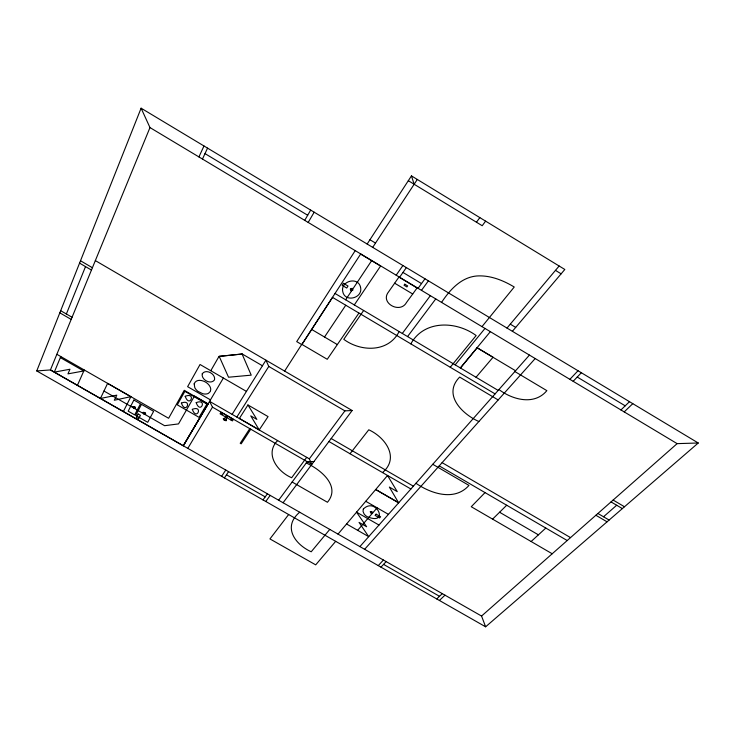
<?xml version="1.0" encoding="UTF-8"?>
<svg xmlns="http://www.w3.org/2000/svg" width="735" height="735" viewBox="0 0 735 735"><rect width="100%" height="100%" fill="white"/><g stroke="black" fill="none" stroke-linecap="round" stroke-linejoin="round"><path stroke-width="1.1" d="M352.368 289.856L351.955 288.846L350.898 289.305L351.082 290.169L352.212 290.086M36.75 370.936L141.102 108.192L698.25 442.994L485.624 626.808L36.75 370.936L50.43 369.944L183.3 445.768L208.161 403.91L194.481 396.027L178.513 423.911L164.603 425.694L103.975 391.029M66.37 313.992L85.517 266.603M141.102 108.192L149.977 127.578L50.43 369.944L481.554 616.049L485.624 626.808M60.784 356.539L54.298 372.14L69.963 369.236L67.969 373.867L83.827 370.945M77.414 385.333L84.249 369.981M198.928 156.923L203.981 145.98M202.465 159.054L207.555 148.13M123.342 411.554L130.876 396.689L107.613 383.367L100.429 398.48L116.791 395.154L114.293 400.253L130.83 396.67M210.78 370.725L219.03 356.374L242.21 353.976L262.441 365.773M304.713 220.353L310.675 210.091M308.185 222.429L314.176 212.195M223.385 378.029L183.291 445.787L207.941 403.974L184.237 390.313L168.618 418.279L56.861 354.298M187.811 448.368L212.479 407.144L209.585 401.356L309.316 458.861L311.815 464.382L212.479 407.144M226.711 415.514L225.369 417.682L224.065 418.426M227.767 416.129L226.426 418.288L226.104 420.806L223.651 419.814L223.311 418.656L224 418.435M232.122 414.347L265.932 360.178L268.771 366.453L344.908 410.865L352.166 410.516L283.076 502.749M231.194 420.181L232.15 418.647M236.835 417.067L268.771 366.453M247.943 404.957L239.371 418.454L259.225 429.901L268.064 416.598L247.943 404.957L256.855 419.4L250.764 415.881L259.225 429.901M284.62 371.092L301.662 344.522M355.216 250.635L296.71 341.619L301.782 344.596L360.72 253.924M367.16 244.029L411.444 175.885L564.82 269.469L512.396 331.301M249.781 428.634L240.226 443.279L241.181 443.83L250.754 429.203M221.621 476.326L225.755 470.023M372.7 247.364L417.305 179.459M224.405 477.915L228.557 471.631M345.652 299.788L371.708 260.558M324.521 337.025L345.753 305.236M354.307 304.933L380.583 266.033L360.637 254.071M358.937 313.064L327.25 359.296L301.947 344.43L332.532 297.381L495.087 393.887M363.641 310.482L343.787 339.331C360.848 352.019 388.402 352.635 399.133 331.568M277.619 440.577C264.242 453.945 277.637 471.907 291.676 477.732L306.706 457.354M396.183 275.193L402.918 265.519M399.601 277.242L406.363 267.595M263.011 499.91L267.421 493.81M412.712 294L417.076 287.964L398.93 277.086L388.622 291.823C379.508 302.894 400.125 314.212 406.492 302.498L412.712 294L394.658 283.195M418.077 288.322L424.986 278.785M265.767 501.481L270.195 495.399M421.477 290.353L428.413 280.844M476.455 222.218L479.836 217.615M278.638 500.213L307.193 461.718L313.955 461.534M309.316 458.861L344.908 410.865M402.311 333.451L430.342 295.672M485.614 221.143L482.206 225.728L408.32 180.691M407.558 336.566L435.754 298.915M441.56 302.397C449.765 290.013 460.955 277.361 476.749 275.983C490.116 275.074 502.979 280.255 514.243 287.008L481.985 326.634M410.837 343.879C424.031 319.826 456.196 320.837 476.142 335.537L450.252 367.27M288.644 514.528L269.947 538.93L315.701 564.857L335.684 541.337M299.678 512.231C282.359 526.71 294.772 544.231 311.208 551.783L329.776 529.411M350.025 453.743L368.768 429.791C385.232 437.261 399.987 457.694 382.531 472.577M455.167 364.854L484.99 328.435M460.349 367.941L490.355 331.66M460.459 368.005L477.19 347.774L493.056 357.256L476.032 377.257M507.003 328.067L559.133 266.006M338.008 534.106L387.547 475.481M357.614 530.358L377.11 507.83M359.893 546.601L529.439 355.088M364.624 549.302L535.199 358.542M378.259 565.61L383.431 560.042M380.96 567.144L386.151 561.595M569.873 379.333L578.022 370.743M573.162 381.309L581.339 372.737M485.036 492.606L471.254 506.727L552.205 553.767M492.597 519.121L506.7 505.239M620.937 409.955L629.5 401.677M624.208 411.903L632.789 403.653M436.737 598.942L442.295 593.641M439.401 600.458L444.978 595.175M531.129 541.511L545.811 528.061M481.554 616.049L677.128 443.637L698.25 442.994M603.518 516.76L616.702 505.248M226.472 474.782L265.206 496.869M383.541 564.379L439.502 596.296M60.344 357.596L83.79 371.019M346.562 523.981L368.704 536.651L359.048 522.401L366.627 526.747L356.53 512.185M356.548 512.166L378.984 525.047M292.135 482.022L327.461 502.271C341.159 485.954 320.276 469.343 306.238 463.004M375.732 489.464L398.728 502.74M375.64 489.565L398.636 502.841L389.375 487.075L397.249 491.632L387.529 475.499M60.674 310.703L72.067 317.272M59.82 312.844L71.185 319.403M210.458 399.868L187.618 386.683L200.039 364.496L246.446 391.406M225.764 417.048L220.087 413.787L221.033 412.243L233.399 419.373L232.444 420.898L226.821 417.664M225.47 417.526L226.518 418.132M365.745 501.288L388.447 514.353M331.191 438.519L413.382 486.184M328.94 441.524L410.893 489.005M499.579 512.24L538.406 534.841M415.955 483.272C431.077 493.755 454.763 501.518 468.967 485.403L432.759 464.29M442.112 462.646L570.535 537.616M95.339 260.594L352.166 410.516M439.218 465.88L567.218 540.537M80.501 260.778L92.417 267.724M79.564 263.13L91.452 270.057M597.913 513.471L609.104 520.049M595.883 515.263L607.055 521.822M613.128 500.057L624.484 506.755M478.88 421.522C462.223 414.127 442.369 394.649 459.651 377.092L498.174 399.95M611.033 501.904L622.361 508.592M311.677 329.455L337.337 344.577M498.946 389.532C512.515 399.767 534.327 405.72 546.858 390.652L514.867 371.552M335.022 293.467L498.165 390.414M477.043 347.756L515.492 370.716M205.001 153.615L307.68 215.245M402.964 272.437L421.513 283.572M577.232 377.046L625.2 405.83M149.977 127.578L677.128 443.637M369.953 239.739L375.512 243.083M510.292 324.153L515.704 327.406M555.467 270.37L561.127 273.824M411.444 175.885L414.154 184.246M360.563 287.385C363.127 298.079 345.064 302.857 342.786 291.749C340.084 280.981 358.377 276.13 360.563 287.385M194.159 383.854L194.803 387.685A8.976 5.935 30.1 0 0 197.935 391.351L202.695 393.703A9.04 5.972 30.1 0 0 208.409 393.363L210.348 391.47L210.752 389.366A9.04 5.972 30.1 0 0 208.216 384.194C204.881 380.519 196.392 377.937 194.159 383.854M350.347 289.103L351.073 290.849L352.91 290.059L352.194 288.304L350.347 289.103M181.389 403.074C185.808 415.321 192.689 398.545 181.389 403.074M185.202 396.312C189.612 408.706 196.612 391.691 185.202 396.312M192.313 409.349C196.658 421.559 203.659 404.866 192.313 409.349M196.19 402.642C200.536 414.99 207.647 398.067 196.19 402.642M202.254 373.793C200.958 379.738 210.835 385.103 214.519 379.866C215.869 373.894 205.892 368.474 202.254 373.793M363.31 509.079L363.035 511.358L363.99 513.737A8.517 5.448 21.9 0 0 367.087 516.668C390 526.131 376.173 496.171 363.31 509.079M133.88 400.042L128.193 411.177L134.698 414.898L140.468 403.818L133.88 400.042M133.044 406.574L133.623 408.219L135.571 408.412L134.992 406.767L133.044 406.574M133.586 406.969L133.917 407.907L135.029 408.017L134.698 407.08L133.586 406.969M141.469 404.36L135.69 415.431L147.717 422.303L153.624 411.315L141.469 404.36M138.125 414.007L136.343 417.416L138.621 418.72L140.413 415.321L138.125 414.007M143.187 412.372L143.757 414.016L145.705 414.209L145.135 412.565L143.187 412.372M143.729 412.767L144.051 413.704L145.162 413.814L144.841 412.877L143.729 412.767M184.871 391.332L177.3 404.847L199.056 417.351L206.93 404.039L184.871 391.332M222.328 412.987L221.382 414.531L222.365 413.015M222.567 413.98L221.887 413.796L222.567 413.98M231.167 418.941L231.663 419.428L231.167 418.941M343.42 283.306L342.124 285.29L346.718 288.028L348.022 286.044L343.42 283.306M404.764 284.197L404.039 285.226L406.914 286.944L407.649 285.924L404.764 284.197M370.357 511.569L370.578 512.92L372.617 512.865L371.781 511.532L370.357 511.569M370.798 511.9C370.697 514.105 373.472 511.588 370.798 511.9M376.099 514.16L375.061 515.345L379.582 517.945L380.62 516.76L376.099 514.16M226.518 420.448C223.844 420.714 220.95 416.258 226.518 420.448M242.1 354.05L219.195 356.356L228.53 377.22L251.223 375.153L242.1 354.05"/></g></svg>
